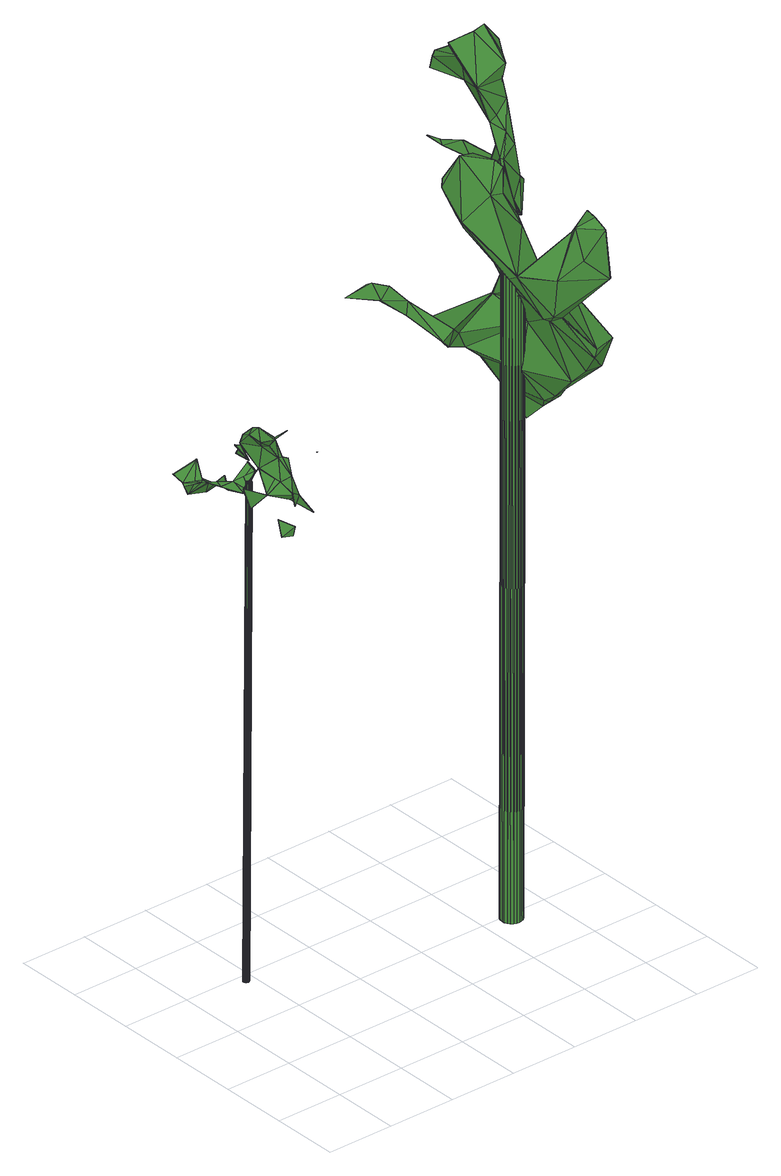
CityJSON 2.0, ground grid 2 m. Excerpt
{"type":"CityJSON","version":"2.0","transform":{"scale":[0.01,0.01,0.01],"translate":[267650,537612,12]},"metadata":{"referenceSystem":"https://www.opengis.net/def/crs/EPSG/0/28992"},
"CityObjects":{
"tree1":{"type":"SolitaryVegetationObject","attributes":{"gtid":232,"crown_width_m":2.41,"crown_median_z":27.59,"crown_r50_m":0.169,"crown_porosity":0.942,"trunk_H_m":14.75,"trunk_DBH_m":0.173,"trunk_radius_m":0.0864,"trunk_base_height_m":12.84,"original_gtid":"255"},"geometry":[{"type":"MultiSurface","lod":"3","boundaries":[[[0,1,2]],[[3,4,5]],[[6,7,8]],[[9,10,11]],[[12,13,14]],[[15,16,11]],[[17,18,19]],[[20,21,22]],[[23,24,25]],[[26,27,28]],[[29,30,31]],[[30,32,33]],[[9,7,10]],[[6,10,7]],[[34,35,3]],[[34,18,17]],[[36,37,20]],[[38,20,37]],[[39,40,41]],[[3,35,42]],[[43,44,45]],[[9,11,16]],[[18,46,47]],[[48,49,50]],[[51,52,53]],[[35,54,42]],[[55,46,5]],[[34,17,56]],[[57,30,58]],[[33,58,30]],[[59,23,25]],[[5,46,3]],[[60,61,38]],[[8,16,15]],[[15,6,8]],[[62,63,64]],[[65,62,64]],[[66,48,50]],[[3,46,18]],[[27,26,67]],[[68,41,22]],[[69,70,71]],[[3,18,34]],[[72,73,74]],[[27,75,28]],[[16,8,9]],[[7,9,8]],[[76,77,78]],[[64,13,79]],[[64,79,65]],[[40,80,41]],[[81,82,64]],[[83,84,80]],[[24,64,82]],[[25,85,38]],[[86,85,24]],[[19,18,47]],[[42,54,77]],[[19,47,87]],[[46,55,47]],[[11,6,15]],[[10,6,11]],[[88,57,31]],[[89,90,91]],[[90,89,92]],[[48,43,49]],[[41,20,22]],[[86,24,93]],[[94,64,63]],[[90,95,96]],[[4,97,5]],[[78,39,98]],[[45,99,50]],[[40,20,80]],[[12,100,101]],[[74,102,72]],[[36,72,102]],[[38,61,25]],[[59,25,61]],[[103,73,83]],[[104,91,92]],[[41,105,39]],[[5,97,55]],[[37,36,106]],[[37,106,38]],[[58,29,57]],[[70,78,71]],[[33,39,70]],[[56,54,34]],[[34,54,35]],[[49,107,108]],[[109,40,21]],[[88,30,57]],[[102,110,14]],[[26,87,97]],[[64,111,13]],[[102,14,112]],[[0,113,1]],[[76,68,114]],[[105,68,76]],[[104,89,91]],[[96,71,78]],[[83,36,20]],[[83,72,36]],[[107,49,43]],[[31,57,29]],[[115,116,117]],[[17,19,56]],[[43,45,107]],[[42,114,4]],[[95,118,96]],[[19,87,92]],[[29,58,69]],[[114,77,76]],[[114,42,77]],[[29,69,27]],[[63,81,64]],[[77,19,90]],[[93,103,38]],[[86,93,38]],[[31,30,88]],[[114,68,119]],[[119,105,114]],[[69,58,70]],[[33,70,58]],[[113,0,80]],[[42,4,3]],[[120,114,121]],[[63,62,79]],[[40,109,20]],[[47,55,87]],[[55,97,87]],[[108,122,50]],[[49,108,50]],[[38,80,20]],[[96,118,71]],[[71,118,75]],[[77,90,96]],[[54,19,77]],[[56,19,54]],[[73,93,82]],[[41,68,105]],[[73,72,83]],[[122,108,107]],[[41,80,123]],[[25,24,85]],[[50,99,66]],[[92,91,19]],[[51,53,124]],[[95,75,118]],[[119,21,39]],[[39,21,40]],[[125,126,127]],[[104,92,89]],[[21,119,22]],[[75,69,71]],[[75,27,69]],[[38,103,83]],[[101,79,12]],[[65,79,62]],[[12,79,13]],[[124,52,51]],[[83,128,84]],[[77,96,78]],[[115,129,130]],[[38,85,86]],[[45,44,99]],[[105,98,39]],[[52,124,53]],[[110,12,131]],[[130,132,115]],[[115,132,116]],[[4,121,97]],[[90,19,91]],[[87,90,92]],[[20,109,21]],[[113,80,84]],[[67,26,121]],[[39,78,70]],[[76,78,105]],[[78,114,105]],[[133,99,44]],[[66,133,44]],[[29,129,115]],[[87,95,90]],[[75,95,28]],[[26,95,87]],[[28,95,26]],[[67,121,78]],[[120,121,4]],[[114,78,121]],[[27,129,29]],[[130,129,27]],[[103,93,73]],[[97,121,26]],[[38,83,80]],[[59,111,23]],[[14,13,111]],[[61,111,59]],[[23,111,24]],[[64,24,111]],[[133,66,99]],[[24,82,93]],[[27,132,130]],[[67,132,27]],[[120,4,114]],[[30,67,32]],[[98,32,67]],[[33,32,39]],[[110,131,14]],[[30,132,67]],[[14,131,12]],[[115,117,30]],[[29,115,30]],[[116,30,117]],[[119,98,105]],[[119,39,98]],[[67,78,98]],[[122,45,50]],[[45,122,107]],[[0,123,80]],[[41,123,83]],[[41,83,20]],[[0,83,123]],[[60,38,106]],[[134,101,100]],[[110,100,12]],[[134,100,81]],[[81,100,74]],[[134,81,63]],[[79,101,134]],[[79,134,63]],[[102,100,110]],[[74,100,102]],[[116,132,30]],[[98,39,32]],[[0,2,128]],[[1,128,2]],[[102,112,106]],[[102,106,36]],[[60,106,112]],[[48,44,43]],[[0,128,83]],[[60,111,61]],[[112,111,60]],[[112,14,111]],[[119,68,22]],[[128,1,84]],[[113,84,1]],[[66,44,48]],[[74,73,82]],[[74,82,81]],[[135,136,137]],[[135,137,138]],[[138,137,139]],[[138,139,140]],[[137,136,141]],[[137,141,139]],[[139,141,142]],[[139,142,140]],[[141,136,143]],[[141,143,142]],[[142,143,144]],[[142,144,140]],[[143,136,145]],[[143,145,144]],[[144,145,146]],[[144,146,140]],[[145,136,147]],[[145,147,146]],[[146,147,148]],[[146,148,140]],[[147,136,149]],[[147,149,148]],[[148,149,150]],[[148,150,140]],[[149,136,151]],[[149,151,150]],[[150,151,152]],[[150,152,140]],[[151,136,153]],[[151,153,152]],[[152,153,154]],[[152,154,140]],[[153,136,155]],[[153,155,154]],[[154,155,156]],[[154,156,140]],[[155,136,157]],[[155,157,156]],[[156,157,158]],[[156,158,140]],[[157,136,159]],[[157,159,158]],[[158,159,160]],[[158,160,140]],[[159,136,161]],[[159,161,160]],[[160,161,162]],[[160,162,140]],[[161,136,163]],[[161,163,162]],[[162,163,164]],[[162,164,140]],[[163,136,165]],[[163,165,164]],[[164,165,166]],[[164,166,140]],[[165,136,167]],[[165,167,166]],[[166,167,168]],[[166,168,140]],[[167,136,169]],[[167,169,168]],[[168,169,170]],[[168,170,140]],[[169,136,171]],[[169,171,170]],[[170,171,172]],[[170,172,140]],[[171,136,173]],[[171,173,172]],[[172,173,174]],[[172,174,140]],[[173,136,175]],[[173,175,174]],[[174,175,176]],[[174,176,140]],[[175,136,177]],[[175,177,176]],[[176,177,178]],[[176,178,140]],[[177,136,179]],[[177,179,178]],[[178,179,180]],[[178,180,140]],[[179,136,181]],[[179,181,180]],[[180,181,182]],[[180,182,140]],[[181,136,183]],[[181,183,182]],[[182,183,184]],[[182,184,140]],[[183,136,135]],[[183,135,184]],[[184,135,138]],[[184,138,140]]]}]},
"tree2":{"type":"SolitaryVegetationObject","attributes":{"gtid":27,"crown_width_m":6.41,"crown_median_z":32.51,"crown_r50_m":0.33,"crown_porosity":0.933,"trunk_H_m":19.59,"trunk_DBH_m":0.619,"trunk_radius_m":0.309,"trunk_base_height_m":12.92,"original_gtid":"29"},"geometry":[{"type":"Solid","lod":"3","boundaries":[[[[185,186,187]],[[188,189,190]],[[191,192,188]],[[193,194,195]],[[196,197,198]],[[199,200,201]],[[202,203,204]],[[205,204,203]],[[196,206,197]],[[207,208,209]],[[210,211,212]],[[213,214,215]],[[213,216,214]],[[217,195,194]],[[218,219,220]],[[218,220,221]],[[198,222,223]],[[224,225,214]],[[188,190,216]],[[226,227,194]],[[216,190,224]],[[204,200,202]],[[228,229,230]],[[231,198,197]],[[232,233,206]],[[223,234,235]],[[236,237,238]],[[192,237,236]],[[239,240,241]],[[187,242,243]],[[242,244,245]],[[246,247,248]],[[195,249,250]],[[237,251,252]],[[237,253,251]],[[254,255,256]],[[230,190,189]],[[257,258,259]],[[257,259,260]],[[211,261,262]],[[226,194,263]],[[224,190,230]],[[264,265,266]],[[267,268,269]],[[201,248,199]],[[246,248,201]],[[229,228,225]],[[258,257,270]],[[270,271,268]],[[195,272,260]],[[194,227,217]],[[217,272,195]],[[218,256,255]],[[273,274,241]],[[223,222,234]],[[224,214,216]],[[191,253,192]],[[193,275,267]],[[270,276,271]],[[253,191,251]],[[234,222,231]],[[277,278,279]],[[275,259,280]],[[281,282,283]],[[284,282,281]],[[285,286,287]],[[196,232,206]],[[212,219,210]],[[285,288,289]],[[287,288,285]],[[192,253,237]],[[235,290,223]],[[224,230,229]],[[291,292,293]],[[254,256,294]],[[215,214,225]],[[260,250,249]],[[256,295,296]],[[297,278,263]],[[298,299,186]],[[261,211,210]],[[300,301,302]],[[303,266,265]],[[198,231,222]],[[235,304,290]],[[305,306,307]],[[230,189,215]],[[203,308,205]],[[198,309,196]],[[310,309,284]],[[211,262,212]],[[289,274,273]],[[311,293,292]],[[203,312,308]],[[196,247,232]],[[270,313,276]],[[285,314,292]],[[315,314,285]],[[187,186,244]],[[187,244,242]],[[186,245,244]],[[248,208,207]],[[277,263,278]],[[316,317,318]],[[210,319,261]],[[255,320,319]],[[321,281,322]],[[318,317,185]],[[270,323,313]],[[306,313,323]],[[269,271,276]],[[258,280,259]],[[197,324,231]],[[252,325,326]],[[327,200,199]],[[203,202,209]],[[328,329,266]],[[330,277,331]],[[327,202,200]],[[196,309,247]],[[241,274,239]],[[245,299,332]],[[291,293,326]],[[255,319,218]],[[217,333,272]],[[289,273,186]],[[289,186,185]],[[186,273,241]],[[303,203,334]],[[280,268,275]],[[258,268,280]],[[271,269,268]],[[316,285,317]],[[335,336,188]],[[335,188,337]],[[235,338,304]],[[337,293,335]],[[298,332,299]],[[227,321,322]],[[245,332,315]],[[209,202,327]],[[311,335,293]],[[311,339,288]],[[311,288,335]],[[252,251,340]],[[301,294,341]],[[342,261,320]],[[261,319,320]],[[279,331,277]],[[292,286,285]],[[311,332,339]],[[239,339,240]],[[340,325,252]],[[326,238,237]],[[343,193,344]],[[343,344,302]],[[270,268,258]],[[330,334,203]],[[345,291,346]],[[189,347,337]],[[236,337,347]],[[227,322,324]],[[237,252,326]],[[192,347,188]],[[192,236,347]],[[215,228,230]],[[224,229,225]],[[305,307,221]],[[256,221,307]],[[215,225,228]],[[337,348,189]],[[215,189,348]],[[247,246,308]],[[205,308,246]],[[301,313,306]],[[332,311,315]],[[246,204,205]],[[269,276,349]],[[217,350,333]],[[284,309,198]],[[284,198,223]],[[310,208,309]],[[275,193,250]],[[275,250,259]],[[259,250,260]],[[195,250,193]],[[203,303,312]],[[294,279,341]],[[186,299,245]],[[243,318,187]],[[187,318,185]],[[294,256,296]],[[294,296,351]],[[204,201,200]],[[315,316,243]],[[316,318,243]],[[316,315,285]],[[232,352,264]],[[232,247,352]],[[269,349,353]],[[308,352,247]],[[312,352,308]],[[216,213,188]],[[354,333,350]],[[267,275,268]],[[274,339,239]],[[289,339,274]],[[349,313,355]],[[201,204,246]],[[315,243,242]],[[315,242,245]],[[293,337,238]],[[293,238,326]],[[356,351,357]],[[219,319,210]],[[354,357,333]],[[340,346,325]],[[304,338,358]],[[283,359,322]],[[283,322,281]],[[218,319,219]],[[287,188,336]],[[357,296,360]],[[343,297,361]],[[342,320,362]],[[292,291,286]],[[341,302,301]],[[363,306,364]],[[363,301,306]],[[356,329,351]],[[321,226,365]],[[321,365,330]],[[269,353,267]],[[356,266,329]],[[260,249,195]],[[302,341,343]],[[207,209,327]],[[199,207,327]],[[248,207,199]],[[266,356,264]],[[354,264,356]],[[185,317,289]],[[188,345,191]],[[304,284,290]],[[223,290,284]],[[231,322,359]],[[354,233,264]],[[233,232,264]],[[350,217,324]],[[350,324,197]],[[227,324,217]],[[221,256,218]],[[312,265,352]],[[264,352,265]],[[303,265,312]],[[251,191,345]],[[330,203,209]],[[206,233,350]],[[354,350,233]],[[227,226,321]],[[260,272,333]],[[289,317,285]],[[336,335,288]],[[231,324,322]],[[289,288,339]],[[213,215,348]],[[362,221,220]],[[362,305,221]],[[342,362,220]],[[234,338,235]],[[248,247,309]],[[330,208,321]],[[209,208,330]],[[248,309,208]],[[257,366,306]],[[295,306,366]],[[333,357,366]],[[231,359,338]],[[279,278,341]],[[294,301,363]],[[270,257,323]],[[257,306,323]],[[236,238,337]],[[357,360,366]],[[189,188,347]],[[302,344,300]],[[260,333,366]],[[260,366,257]],[[362,364,305]],[[306,305,364]],[[197,206,350]],[[339,332,298]],[[276,313,349]],[[343,361,193]],[[351,296,357]],[[193,361,194]],[[256,307,295]],[[336,288,287]],[[353,349,355]],[[353,355,300]],[[331,279,328]],[[357,354,356]],[[266,303,328]],[[330,331,328]],[[255,362,320]],[[351,328,279]],[[351,279,294]],[[213,348,188]],[[287,345,188]],[[345,286,291]],[[287,286,345]],[[231,338,234]],[[307,306,295]],[[365,226,277]],[[263,277,226]],[[365,277,330]],[[321,310,281]],[[343,278,297]],[[341,278,343]],[[241,240,298]],[[298,186,241]],[[339,298,240]],[[251,346,340]],[[345,346,251]],[[321,208,310]],[[281,310,284]],[[255,254,362]],[[364,362,254]],[[220,219,367]],[[220,367,342]],[[261,342,367]],[[261,367,262]],[[326,325,291]],[[291,325,346]],[[364,254,363]],[[363,254,294]],[[353,344,267]],[[267,344,193]],[[353,300,344]],[[351,329,328]],[[188,348,337]],[[328,334,330]],[[328,303,334]],[[262,367,212]],[[219,212,367]],[[311,314,315]],[[304,282,284]],[[358,282,304]],[[361,297,368]],[[263,368,297]],[[194,368,263]],[[361,368,194]],[[295,366,296]],[[360,296,366]],[[358,359,282]],[[283,282,359]],[[359,358,338]],[[311,292,314]],[[301,355,313]],[[300,355,301]],[[369,370,371]],[[369,371,372]],[[372,371,373]],[[372,373,374]],[[371,370,375]],[[371,375,373]],[[373,375,376]],[[373,376,374]],[[375,370,377]],[[375,377,376]],[[376,377,378]],[[376,378,374]],[[377,370,379]],[[377,379,378]],[[378,379,380]],[[378,380,374]],[[379,370,381]],[[379,381,380]],[[380,381,382]],[[380,382,374]],[[381,370,383]],[[381,383,382]],[[382,383,384]],[[382,384,374]],[[383,370,385]],[[383,385,384]],[[384,385,386]],[[384,386,374]],[[385,370,387]],[[385,387,386]],[[386,387,388]],[[386,388,374]],[[387,370,389]],[[387,389,388]],[[388,389,390]],[[388,390,374]],[[389,370,391]],[[389,391,390]],[[390,391,392]],[[390,392,374]],[[391,370,393]],[[391,393,392]],[[392,393,394]],[[392,394,374]],[[393,370,395]],[[393,395,394]],[[394,395,396]],[[394,396,374]],[[395,370,397]],[[395,397,396]],[[396,397,398]],[[396,398,374]],[[397,370,399]],[[397,399,398]],[[398,399,400]],[[398,400,374]],[[399,370,401]],[[399,401,400]],[[400,401,402]],[[400,402,374]],[[401,370,403]],[[401,403,402]],[[402,403,404]],[[402,404,374]],[[403,370,405]],[[403,405,404]],[[404,405,406]],[[404,406,374]],[[405,370,407]],[[405,407,406]],[[406,407,408]],[[406,408,374]],[[407,370,409]],[[407,409,408]],[[408,409,410]],[[408,410,374]],[[409,370,411]],[[409,411,410]],[[410,411,412]],[[410,412,374]],[[411,370,413]],[[411,413,412]],[[412,413,414]],[[412,414,374]],[[413,370,415]],[[413,415,414]],[[414,415,416]],[[414,416,374]],[[415,370,417]],[[415,417,416]],[[416,417,418]],[[416,418,374]],[[417,370,369]],[[417,369,418]],[[418,369,372]],[[418,372,374]]]]}]}
},
"vertices":[
[198,567,1572],[195,593,1589],[193,593,1589],[128,508,1732],[167,506,1684],[139,475,1720],[230,450,1451],[206,487,1464],[205,486,1464],[201,468,1422],[230,458,1421],[229,457,1421],[59,679,1529],[83,694,1489],[83,693,1489],[229,449,1451],[201,466,1423],[171,523,1730],[171,522,1731],[212,509,1692],[154,556,1527],[138,514,1509],[126,527,1565],[130,678,1487],[159,667,1502],[160,667,1501],[206,486,1645],[230,463,1593],[218,486,1643],[234,438,1548],[233,438,1548],[252,404,1506],[159,473,1559],[225,466,1525],[160,532,1730],[133,538,1718],[108,596,1547],[142,602,1541],[154,618,1508],[159,474,1559],[139,514,1509],[154,556,1528],[123,538,1697],[230,663,1592],[238,690,1553],[229,663,1591],[139,475,1721],[186,477,1710],[236,636,1557],[229,662,1592],[234,636,1557],[293,439,1650],[293,440,1650],[293,439,1649],[158,542,1677],[186,476,1710],[170,524,1704],[253,404,1505],[227,466,1525],[130,677,1486],[133,640,1531],[159,667,1501],[48,710,1555],[117,700,1577],[102,694,1539],[48,711,1555],[237,690,1552],[202,473,1582],[126,528,1566],[230,464,1593],[202,474,1582],[236,485,1632],[108,596,1548],[117,622,1548],[98,636,1546],[236,484,1632],[165,517,1616],[163,543,1661],[166,516,1616],[59,685,1536],[168,565,1530],[104,662,1538],[115,650,1533],[149,595,1548],[199,568,1572],[178,664,1522],[177,664,1523],[213,507,1686],[252,404,1505],[270,529,1679],[213,508,1686],[270,529,1680],[270,528,1680],[133,640,1533],[117,701,1577],[218,487,1643],[218,488,1643],[178,490,1689],[159,474,1560],[236,690,1553],[90,649,1543],[59,684,1536],[98,636,1544],[142,603,1542],[271,529,1680],[127,527,1566],[117,622,1546],[208,659,1603],[208,658,1602],[138,514,1508],[90,649,1541],[129,677,1487],[115,650,1531],[200,567,1572],[165,515,1616],[193,405,1546],[193,407,1546],[193,406,1545],[236,485,1633],[125,527,1566],[206,488,1645],[206,487,1644],[208,659,1601],[168,565,1531],[294,439,1650],[246,593,1652],[245,593,1653],[245,593,1652],[194,593,1588],[195,417,1578],[194,417,1578],[89,672,1534],[194,418,1577],[237,691,1553],[89,672,1536],[184,575,84],[175,575,84],[183,577,84],[173,552,1559],[172,554,1559],[164,552,1559],[182,580,84],[172,556,1559],[181,581,84],[170,558,1559],[179,583,84],[168,559,1559],[177,583,84],[166,560,1559],[175,584,84],[164,561,1559],[173,583,84],[162,560,1559],[171,582,84],[160,559,1559],[169,581,84],[158,558,1559],[167,579,84],[157,556,1559],[167,577,84],[156,554,1559],[166,575,84],[155,552,1559],[167,573,84],[156,550,1559],[168,571,84],[157,547,1559],[169,569,84],[158,546,1559],[171,568,84],[160,544,1559],[173,567,84],[162,544,1559],[175,566,84],[164,543,1559],[177,567,84],[166,544,1559],[179,568,84],[168,544,1559],[181,569,84],[170,546,1559],[183,571,84],[172,548,1559],[183,573,84],[172,550,1559],
[1070,659,2460],[1045,691,2468],[1027,664,2517],[1106,673,2076],[1077,776,2051],[1084,787,2058],[1115,614,2051],[1065,675,2022],[964,283,1643],[1002,132,1853],[978,145,1774],[719,167,2122],[784,99,2011],[777,80,2129],[828,351,2319],[827,382,2325],[825,381,2327],[825,373,2278],[820,480,2175],[815,455,2317],[734,477,2263],[776,130,1994],[801,319,2267],[841,293,2170],[859,332,2177],[574,562,1980],[563,569,1977],[485,560,1971],[1078,810,2089],[1062,877,2067],[1055,859,2059],[1082,810,2088],[913,96,1843],[631,490,1939],[560,510,1958],[623,485,1902],[669,396,1846],[836,46,2181],[826,68,2271],[1065,878,2065],[1053,918,2064],[971,249,1944],[926,101,1862],[1052,919,2062],[1055,919,2062],[1058,859,2057],[894,11,2122],[716,196,2106],[758,203,2059],[878,11,2272],[874,46,2294],[1061,686,2025],[1043,598,1984],[1059,685,2027],[983,825,2331],[983,814,2371],[1002,827,2374],[1000,670,2502],[1035,590,2433],[1001,673,2502],[942,702,2477],[764,445,2334],[696,355,2206],[756,314,2280],[947,217,1721],[954,257,1663],[1035,526,2017],[1024,524,2023],[1046,597,1982],[722,500,1855],[679,517,1886],[709,400,1866],[878,345,1708],[925,308,1618],[934,274,1641],[919,192,1728],[573,564,1956],[487,562,1970],[982,260,1933],[779,271,2091],[778,443,2117],[825,430,2053],[950,338,1580],[947,337,1579],[937,386,1528],[896,444,1622],[934,387,1526],[926,144,1778],[1012,789,2354],[987,825,2331],[960,286,1628],[912,474,1616],[892,327,1963],[904,378,1889],[872,412,1963],[942,303,1611],[879,142,2087],[863,85,2203],[884,76,2128],[854,113,2230],[1054,609,2314],[1058,582,2193],[1058,586,2192],[1014,621,2256],[1021,730,2325],[885,91,2290],[1020,579,2161],[1033,585,2236],[1015,586,2164],[858,431,1903],[763,447,1813],[857,428,1902],[929,301,1879],[982,702,2423],[944,702,2467],[902,437,1737],[850,475,1760],[913,416,1791],[799,462,2112],[888,92,2288],[703,417,1808],[789,454,1760],[704,414,1810],[726,470,2243],[722,169,2123],[825,207,2099],[1010,621,2256],[744,432,2171],[849,466,1704],[1023,610,2277],[964,615,2376],[1039,608,2378],[1053,624,2356],[1055,625,2436],[612,538,1967],[634,527,1913],[869,232,2019],[820,109,1995],[843,451,1710],[817,108,1994],[1008,550,2057],[1006,553,2056],[831,352,2315],[839,427,2042],[836,425,2041],[878,358,2115],[870,390,2004],[962,618,2375],[900,262,1888],[817,458,2132],[1022,612,2189],[1025,612,2189],[1058,701,2034],[880,13,2270],[1017,730,2325],[1027,522,2025],[909,404,1853],[614,516,1916],[916,355,1829],[931,364,1672],[1088,595,2078],[1029,550,2053],[1062,702,2033],[1076,775,2054],[914,475,1617],[803,136,1975],[868,411,1963],[714,370,2175],[919,440,1654],[847,299,1984],[889,460,1678],[858,341,1979],[867,350,1940],[869,51,2251],[896,13,2122],[900,378,1888],[947,234,1719],[676,523,1864],[778,477,1823],[728,505,1837],[884,295,1979],[912,356,1830],[559,513,1955],[961,177,1779],[906,375,92],[875,375,92],[905,383,92],[908,372,2051],[907,380,2051],[877,372,2051],[902,391,92],[904,387,2051],[897,397,92],[899,394,2051],[890,402,92],[893,398,2051],[883,405,92],[885,402,2051],[875,406,92],[877,403,2051],[867,405,92],[869,402,2051],[860,402,92],[862,399,2051],[853,397,92],[855,394,2051],[848,391,92],[851,387,2051],[845,383,92],[847,380,2051],[844,375,92],[846,372,2051],[845,367,92],[847,364,2051],[848,360,92],[851,356,2051],[853,353,92],[855,350,2051],[859,348,92],[862,345,2051],[867,345,92],[869,342,2051],[875,344,92],[877,341,2051],[883,345,92],[885,342,2051],[890,348,92],[893,345,2051],[897,353,92],[899,350,2051],[902,359,92],[904,356,2051],[905,367,92],[907,364,2051]
]}
